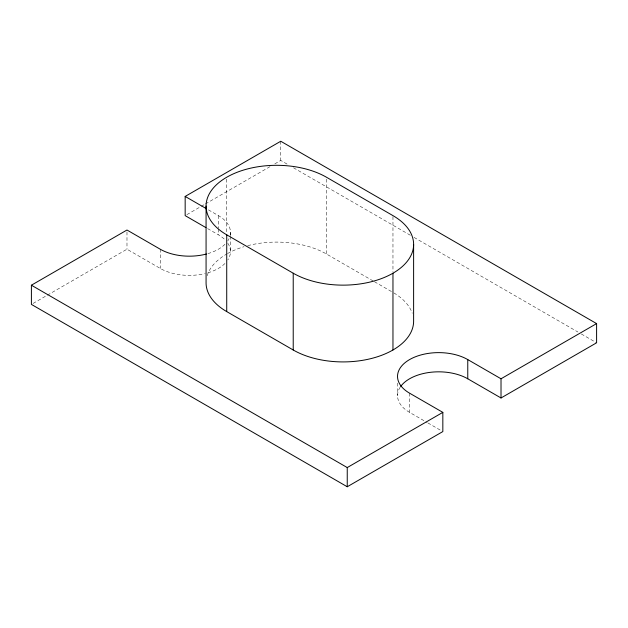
<?xml version="1.0" encoding="UTF-8"?>
<svg xmlns="http://www.w3.org/2000/svg" width="628" height="628" viewBox="0 0 628 628"><rect width="100%" height="100%" fill="white"/><g stroke="black" fill="none" stroke-linecap="round" stroke-linejoin="round"><path stroke-width="0.47" stroke-dasharray="3.14 2.35" d="M33.096 303.426L126.982 249.214L160.234 268.415A41.142 23.754 0 0 0 204.61 273.667M186.861 214.65L200.395 206.832M201.243 206.345L204.626 204.39M205.466 203.904L270.605 166.302M274.829 163.861L280.755 160.438L288.393 164.85M293.488 167.794L410.657 235.437M414.056 237.4L577.917 332.008M581.316 333.97L596.6 342.794M247.715 245.658A70.524 40.718 0 0 1 326.466 254.018L373.605 281.226M374.445 281.713L392.963 292.405M208.441 209.87L218.418 215.624A41.142 23.754 0 0 1 229.746 236.842M207.609 228.584L218.418 234.817A41.142 23.754 0 0 1 224.95 239.739M400.169 387.217A41.142 23.754 0 0 0 409.582 412.376L427.04 422.456M427.872 422.934L442.002 431.091M409.582 393.183L409.582 412.376M397.532 383.104L397.532 395.577M392.963 216.597L392.963 271.995M326.466 179.176L326.466 254.018M280.755 141.245L280.755 160.438M230.468 232.423L230.468 235.304M230.468 236.261L230.468 251.616M226.724 179.176L226.724 233.608M218.418 215.624L218.418 228.105M218.418 229.063L218.418 234.817M160.234 249.214L160.234 268.415M126.982 231.944L126.982 249.214M227.831 243.256A41.142 23.754 0 0 1 227.831 259.976M224.95 263.493A41.142 23.754 0 0 1 205.521 273.447M207.146 275.731A70.524 40.718 0 0 1 226.724 254.018M227.493 253.579A70.524 40.718 0 0 1 244.017 246.694M393.819 292.907A70.524 40.718 0 0 1 412.258 313.246M229.063 238.569A41.142 23.754 0 0 1 227.831 240.783M224.95 244.3A41.142 23.754 0 0 1 207.311 253.783"/><path stroke-width="0.94" d="M400.664 386.487A41.142 23.754 0 0 1 467.766 378.786L501.018 397.979L596.6 342.794L596.6 323.601L501.018 378.786L467.766 359.585A41.142 23.754 0 0 0 409.582 359.585A41.142 23.754 0 0 0 409.582 393.183L442.834 412.376L442.834 431.569L347.245 486.755L31.4 304.399L31.4 285.206L126.982 230.021L160.234 249.214A41.142 23.754 0 0 0 206.424 254.026M205.945 227.626L185.166 215.624L185.166 196.431L280.755 141.245L596.6 323.601M31.4 285.206L347.245 467.562L442.834 412.376M185.166 196.431L205.945 208.425M226.724 234.817L293.221 273.211A70.524 40.718 0 0 0 392.963 273.211A70.524 40.718 0 0 0 392.963 215.624L326.466 177.237A70.524 40.718 0 0 0 226.724 177.237A70.524 40.718 0 0 0 226.724 234.817L226.724 311.598L293.221 349.992A70.524 40.718 0 0 0 370.08 358.816A70.524 40.718 0 0 0 413.616 321.198L413.616 244.418M501.018 378.786L501.018 397.979M467.766 359.585L467.766 378.786M392.963 273.211L392.963 349.992M347.245 467.562L347.245 486.755M293.221 273.211L293.221 349.992M206.07 206.023L206.07 282.804A70.524 40.718 0 0 0 226.724 311.598"/></g></svg>
